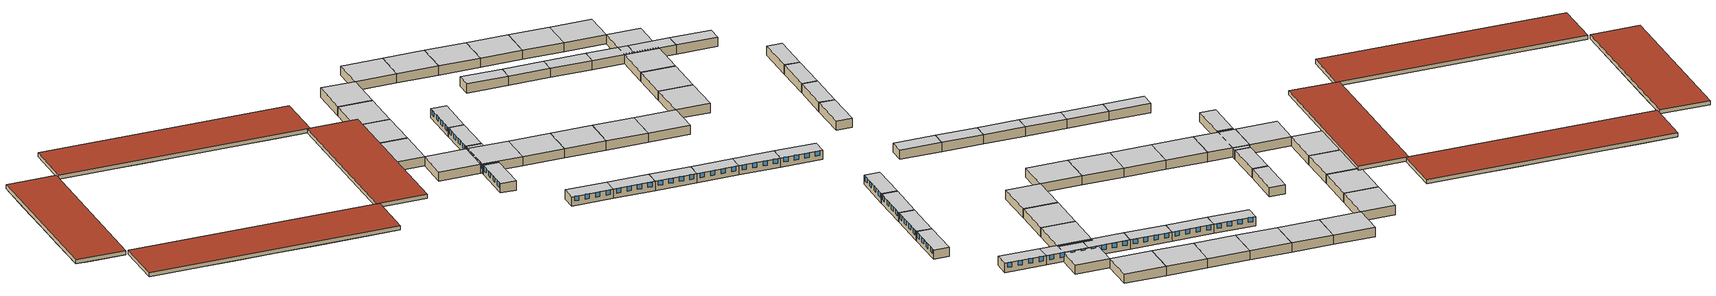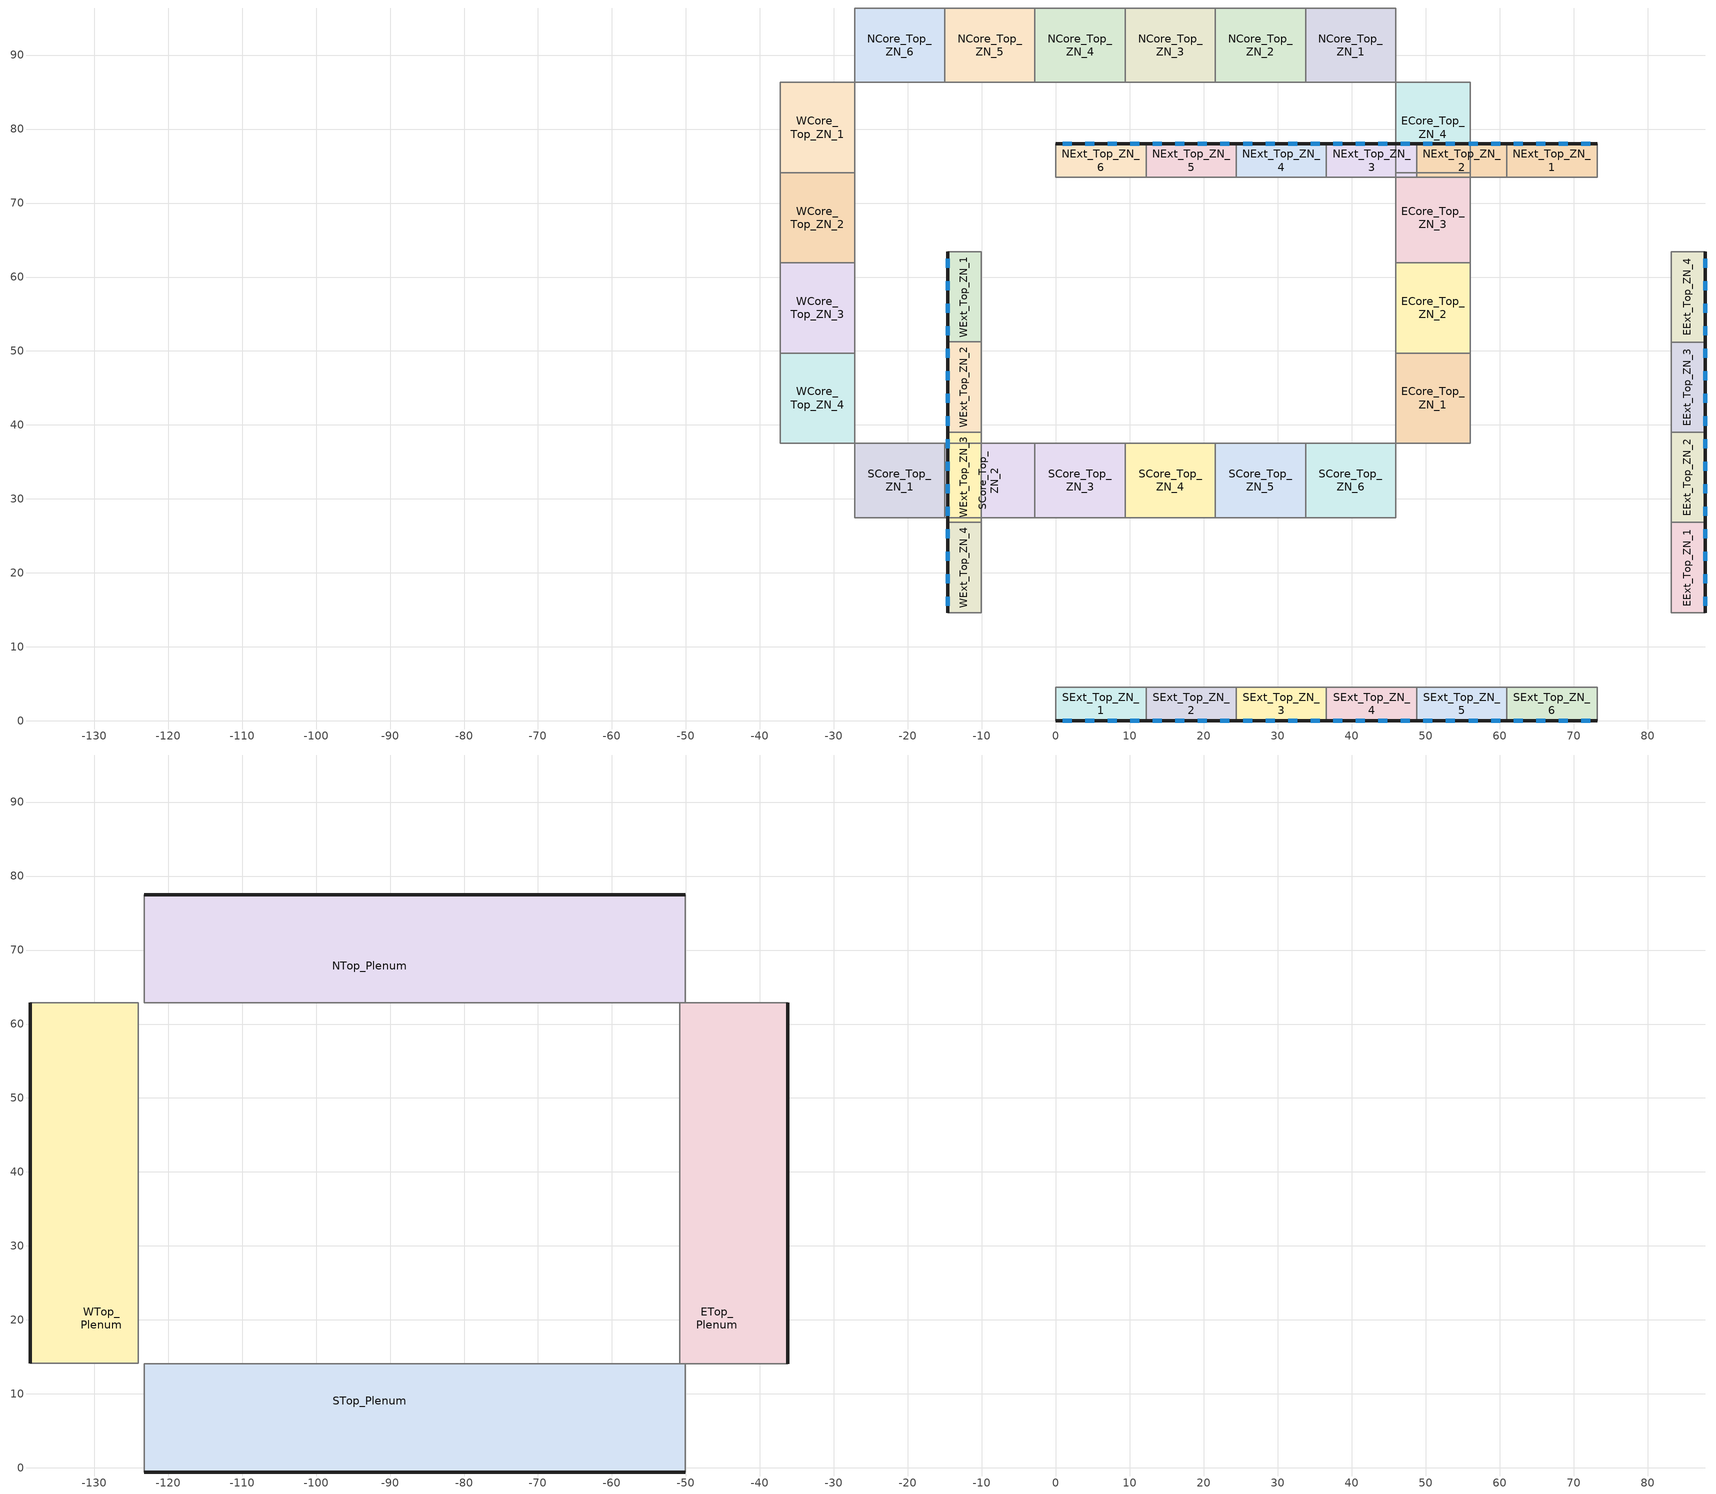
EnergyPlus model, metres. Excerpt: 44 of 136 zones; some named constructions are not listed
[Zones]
SCore_Top_ZN_5
 floor adiabatic (int_slab_floor): 33.75,37.54 33.75,27.48 21.56,27.48 21.56,37.54 z43.59
 wall adiabatic (int_wall): 21.56,27.48 33.75,27.48 33.75,37.54 21.56,37.54 21.56,27.48 z43.59:46.33
 ceiling adiabatic (DropCeiling): 21.56,37.54 21.56,27.48 33.75,27.48 33.75,37.54 z46.33
SExt_Top_ZN_4
 floor adiabatic (int_slab_floor): 48.77,4.57 48.77,0 36.58,0 36.58,4.57 z43.59
 wall outside (T24NRWallMetalFrame): 36.58,0 48.77,0 z43.59:46.33
 wall adiabatic (int_wall): 48.77,0 48.77,4.57 36.58,4.57 36.58,0 z43.59:46.33
 window (CFS_Glz_807): 37.49,0 38.71,0 / 40.54,0 41.76,0 / 43.59,0 44.81,0 / 46.63,0 47.85,0 z44.96:46.33
 ceiling adiabatic (DropCeiling): 36.58,4.57 36.58,0 48.77,0 48.77,4.57 z46.33
SCore_Top_ZN_2
 floor adiabatic (int_slab_floor): -2.82,37.54 -2.82,27.48 -15.02,27.48 -15.02,37.54 z43.59
 wall adiabatic (int_wall): -15.02,27.48 -2.82,27.48 -2.82,37.54 -15.02,37.54 -15.02,27.48 z43.59:46.33
 ceiling adiabatic (DropCeiling): -15.02,37.54 -15.02,27.48 -2.82,27.48 -2.82,37.54 z46.33
SCore_Top_ZN_4
 floor adiabatic (int_slab_floor): 21.56,37.54 21.56,27.48 9.37,27.48 9.37,37.54 z43.59
 wall adiabatic (int_wall): 9.37,27.48 21.56,27.48 21.56,37.54 9.37,37.54 9.37,27.48 z43.59:46.33
 ceiling adiabatic (DropCeiling): 9.37,37.54 9.37,27.48 21.56,27.48 21.56,37.54 z46.33
SExt_Top_ZN_1
 floor adiabatic (int_slab_floor): 12.19,4.57 12.19,0 0,0 0,4.57 z43.59
 wall outside (T24NRWallMetalFrame): 0,0 12.19,0 z43.59:46.33
 wall adiabatic (int_wall): 12.19,0 12.19,4.57 0,4.57 0,0 z43.59:46.33
 window (CFS_Glz_807): 0.91,0 2.13,0 / 3.96,0 5.18,0 / 7.01,0 8.23,0 / 10.06,0 11.28,0 z44.96:46.33
 ceiling adiabatic (DropCeiling): 0,4.57 0,0 12.19,0 12.19,4.57 z46.33
NCore_Top_ZN_3
 floor adiabatic (int_slab_floor): 21.56,96.36 21.56,86.3 9.37,86.3 9.37,96.36 z43.59
 wall adiabatic (int_wall): 21.56,96.36 9.37,96.36 9.37,86.3 21.56,86.3 21.56,96.36 z43.59:46.33
 ceiling adiabatic (DropCeiling): 9.37,96.36 9.37,86.3 21.56,86.3 21.56,96.36 z46.33
NExt_Top_ZN_2
 floor adiabatic (int_slab_floor): 60.96,78.03 60.96,73.46 48.77,73.46 48.77,78.03 z43.59
 wall outside (T24NRWallMetalFrame): 60.96,78.03 48.77,78.03 z43.59:46.33
 wall adiabatic (int_wall): 48.77,78.03 48.77,73.46 60.96,73.46 60.96,78.03 z43.59:46.33
 window (CFS_Glz_807): 50.9,78.03 49.68,78.03 / 53.95,78.03 52.73,78.03 / 57,78.03 55.78,78.03 / 60.05,78.03 58.83,78.03 z44.96:46.33
 ceiling adiabatic (DropCeiling): 48.77,78.03 48.77,73.46 60.96,73.46 60.96,78.03 z46.33
SCore_Top_ZN_1
 floor adiabatic (int_slab_floor): -15.02,37.54 -15.02,27.48 -27.21,27.48 -27.21,37.54 z43.59
 wall adiabatic (int_wall): -27.21,27.48 -15.02,27.48 -15.02,37.54 -27.21,37.54 -27.21,27.48 z43.59:46.33
 ceiling adiabatic (DropCeiling): -27.21,37.54 -27.21,27.48 -15.02,27.48 -15.02,37.54 z46.33
WExt_Top_ZN_2
 floor adiabatic (int_slab_floor): -10.06,51.23 -10.06,39.03 -14.63,39.03 -14.63,51.23 z43.59
 wall outside (T24NRWallMetalFrame): -14.63,51.23 -14.63,39.03 z43.59:46.33
 wall adiabatic (int_wall): -14.63,39.03 -10.06,39.03 -10.06,51.23 -14.63,51.23 z43.59:46.33
 window (CFS_Glz_807): -14.63,41.15 -14.63,39.93 / -14.63,44.2 -14.63,42.98 / -14.63,47.24 -14.63,46.02 / -14.63,50.29 -14.63,49.07 z44.96:46.33
 ceiling adiabatic (DropCeiling): -14.63,51.23 -14.63,39.03 -10.06,39.03 -10.06,51.23 z46.33
SExt_Top_ZN_6
 floor adiabatic (int_slab_floor): 73.15,4.57 73.15,0 60.96,0 60.96,4.57 z43.59
 wall outside (T24NRWallMetalFrame): 60.96,0 73.15,0 z43.59:46.33
 wall adiabatic (int_wall): 73.15,0 73.15,4.57 60.96,4.57 60.96,0 z43.59:46.33
 window (CFS_Glz_807): 61.87,0 63.09,0 / 64.92,0 66.14,0 / 67.97,0 69.19,0 / 71.02,0 72.24,0 z44.96:46.33
 ceiling adiabatic (DropCeiling): 60.96,4.57 60.96,0 73.15,0 73.15,4.57 z46.33
SExt_Top_ZN_5
 floor adiabatic (int_slab_floor): 60.96,4.57 60.96,0 48.77,0 48.77,4.57 z43.59
 wall outside (T24NRWallMetalFrame): 48.77,0 60.96,0 z43.59:46.33
 wall adiabatic (int_wall): 60.96,0 60.96,4.57 48.77,4.57 48.77,0 z43.59:46.33
 window (CFS_Glz_807): 49.68,0 50.9,0 / 52.73,0 53.95,0 / 55.78,0 57,0 / 58.83,0 60.05,0 z44.96:46.33
 ceiling adiabatic (DropCeiling): 48.77,4.57 48.77,0 60.96,0 60.96,4.57 z46.33
EExt_Top_ZN_1
 floor adiabatic (int_slab_floor): 87.78,26.82 87.78,14.63 83.21,14.63 83.21,26.82 z43.59
 wall outside (T24NRWallMetalFrame): 87.78,14.63 87.78,26.82 z43.59:46.33
 wall adiabatic (int_wall): 87.78,26.82 83.21,26.82 83.21,14.63 87.78,14.63 z43.59:46.33
 window (CFS_Glz_807): 87.78,15.54 87.78,16.76 / 87.78,18.59 87.78,19.81 / 87.78,21.64 87.78,22.86 / 87.78,24.69 87.78,25.91 z44.96:46.33
 ceiling adiabatic (DropCeiling): 83.21,26.82 83.21,14.63 87.78,14.63 87.78,26.82 z46.33
NExt_Top_ZN_3
 floor adiabatic (int_slab_floor): 48.77,78.03 48.77,73.46 36.58,73.46 36.58,78.03 z43.59
 wall outside (T24NRWallMetalFrame): 48.77,78.03 36.58,78.03 z43.59:46.33
 wall adiabatic (int_wall): 36.58,78.03 36.58,73.46 48.77,73.46 48.77,78.03 z43.59:46.33
 window (CFS_Glz_807): 38.71,78.03 37.49,78.03 / 41.76,78.03 40.54,78.03 / 44.81,78.03 43.59,78.03 / 47.85,78.03 46.63,78.03 z44.96:46.33
 ceiling adiabatic (DropCeiling): 36.58,78.03 36.58,73.46 48.77,73.46 48.77,78.03 z46.33
WExt_Top_ZN_3
 floor adiabatic (int_slab_floor): -10.06,39.03 -10.06,26.84 -14.63,26.84 -14.63,39.03 z43.59
 wall outside (T24NRWallMetalFrame): -14.63,39.03 -14.63,26.84 z43.59:46.33
 wall adiabatic (int_wall): -14.63,26.84 -10.06,26.84 -10.06,39.03 -14.63,39.03 z43.59:46.33
 window (CFS_Glz_807): -14.63,28.96 -14.63,27.74 / -14.63,32 -14.63,30.78 / -14.63,35.05 -14.63,33.83 / -14.63,38.1 -14.63,36.88 z44.96:46.33
 ceiling adiabatic (DropCeiling): -14.63,39.03 -14.63,26.84 -10.06,26.84 -10.06,39.03 z46.33
WCore_Top_ZN_4
 floor adiabatic (int_slab_floor): -27.21,49.73 -27.21,37.54 -37.27,37.54 -37.27,49.73 z43.59
 wall adiabatic (int_wall): -37.27,49.73 -37.27,37.54 -27.21,37.54 -27.21,49.73 -37.27,49.73 z43.59:46.33
 ceiling adiabatic (DropCeiling): -37.27,49.73 -37.27,37.54 -27.21,37.54 -27.21,49.73 z46.33
WExt_Top_ZN_4
 floor adiabatic (int_slab_floor): -10.06,26.84 -10.06,14.65 -14.63,14.65 -14.63,26.84 z43.59
 wall outside (T24NRWallMetalFrame): -14.63,26.84 -14.63,14.65 z43.59:46.33
 wall adiabatic (int_wall): -14.63,14.65 -10.06,14.65 -10.06,26.84 -14.63,26.84 z43.59:46.33
 window (CFS_Glz_807): -14.63,16.76 -14.63,15.54 / -14.63,19.81 -14.63,18.59 / -14.63,22.86 -14.63,21.64 / -14.63,25.91 -14.63,24.69 z44.96:46.33
 ceiling adiabatic (DropCeiling): -14.63,26.84 -14.63,14.65 -10.06,14.65 -10.06,26.84 z46.33
WCore_Top_ZN_2
 floor adiabatic (int_slab_floor): -27.21,74.11 -27.21,61.92 -37.27,61.92 -37.27,74.11 z43.59
 wall adiabatic (int_wall): -37.27,74.11 -37.27,61.92 -27.21,61.92 -27.21,74.11 -37.27,74.11 z43.59:46.33
 ceiling adiabatic (DropCeiling): -37.27,74.11 -37.27,61.92 -27.21,61.92 -27.21,74.11 z46.33
SExt_Top_ZN_2
 floor adiabatic (int_slab_floor): 24.38,4.57 24.38,0 12.19,0 12.19,4.57 z43.59
 wall outside (T24NRWallMetalFrame): 12.19,0 24.38,0 z43.59:46.33
 wall adiabatic (int_wall): 24.38,0 24.38,4.57 12.19,4.57 12.19,0 z43.59:46.33
 window (CFS_Glz_807): 13.11,0 14.33,0 / 16.15,0 17.37,0 / 19.2,0 20.42,0 / 22.25,0 23.47,0 z44.96:46.33
 ceiling adiabatic (DropCeiling): 12.19,4.57 12.19,0 24.38,0 24.38,4.57 z46.33
WCore_Top_ZN_1
 floor adiabatic (int_slab_floor): -27.21,86.3 -27.21,74.11 -37.27,74.11 -37.27,86.3 z43.59
 wall adiabatic (int_wall): -37.27,86.3 -37.27,74.11 -27.21,74.11 -27.21,86.3 -37.27,86.3 z43.59:46.33
 ceiling adiabatic (DropCeiling): -37.27,86.3 -37.27,74.11 -27.21,74.11 -27.21,86.3 z46.33
NCore_Top_ZN_4
 floor adiabatic (int_slab_floor): 9.37,96.36 9.37,86.3 -2.82,86.3 -2.82,96.36 z43.59
 wall adiabatic (int_wall): 9.37,96.36 -2.82,96.36 -2.82,86.3 9.37,86.3 9.37,96.36 z43.59:46.33
 ceiling adiabatic (DropCeiling): -2.82,96.36 -2.82,86.3 9.37,86.3 9.37,96.36 z46.33
NExt_Top_ZN_4
 floor adiabatic (int_slab_floor): 36.58,78.03 36.58,73.46 24.38,73.46 24.38,78.03 z43.59
 wall outside (T24NRWallMetalFrame): 36.58,78.03 24.38,78.03 z43.59:46.33
 wall adiabatic (int_wall): 24.38,78.03 24.38,73.46 36.58,73.46 36.58,78.03 z43.59:46.33
 window (CFS_Glz_807): 26.52,78.03 25.3,78.03 / 29.57,78.03 28.35,78.03 / 32.61,78.03 31.39,78.03 / 35.66,78.03 34.44,78.03 z44.96:46.33
 ceiling adiabatic (DropCeiling): 24.38,78.03 24.38,73.46 36.58,73.46 36.58,78.03 z46.33
ECore_Top_ZN_3
 floor adiabatic (int_slab_floor): 56,74.11 56,61.92 45.94,61.92 45.94,74.11 z43.59
 wall adiabatic (int_wall): 56,61.92 56,74.11 45.94,74.11 45.94,61.92 56,61.92 z43.59:46.33
 ceiling adiabatic (DropCeiling): 45.94,74.11 45.94,61.92 56,61.92 56,74.11 z46.33
WCore_Top_ZN_3
 floor adiabatic (int_slab_floor): -27.21,61.92 -27.21,49.73 -37.27,49.73 -37.27,61.92 z43.59
 wall adiabatic (int_wall): -37.27,61.92 -37.27,49.73 -27.21,49.73 -27.21,61.92 -37.27,61.92 z43.59:46.33
 ceiling adiabatic (DropCeiling): -37.27,61.92 -37.27,49.73 -27.21,49.73 -27.21,61.92 z46.33
ECore_Top_ZN_2
 floor adiabatic (int_slab_floor): 56,61.92 56,49.73 45.94,49.73 45.94,61.92 z43.59
 wall adiabatic (int_wall): 56,49.73 56,61.92 45.94,61.92 45.94,49.73 56,49.73 z43.59:46.33
 ceiling adiabatic (DropCeiling): 45.94,61.92 45.94,49.73 56,49.73 56,61.92 z46.33
ECore_Top_ZN_4
 floor adiabatic (int_slab_floor): 56,86.3 56,74.11 45.94,74.11 45.94,86.3 z43.59
 wall adiabatic (int_wall): 56,74.11 56,86.3 45.94,86.3 45.94,74.11 56,74.11 z43.59:46.33
 ceiling adiabatic (DropCeiling): 45.94,86.3 45.94,74.11 56,74.11 56,86.3 z46.33
EExt_Top_ZN_2
 floor adiabatic (int_slab_floor): 87.78,39.01 87.78,26.82 83.21,26.82 83.21,39.01 z43.59
 wall outside (T24NRWallMetalFrame): 87.78,26.82 87.78,39.01 z43.59:46.33
 wall adiabatic (int_wall): 87.78,39.01 83.21,39.01 83.21,26.82 87.78,26.82 z43.59:46.33
 window (CFS_Glz_807): 87.78,27.74 87.78,28.96 / 87.78,30.78 87.78,32 / 87.78,33.83 87.78,35.05 / 87.78,36.88 87.78,38.1 z44.96:46.33
 ceiling adiabatic (DropCeiling): 83.21,39.01 83.21,26.82 87.78,26.82 87.78,39.01 z46.33
ECore_Top_ZN_1
 floor adiabatic (int_slab_floor): 56,49.73 56,37.54 45.94,37.54 45.94,49.73 z43.59
 wall adiabatic (int_wall): 56,37.54 56,49.73 45.94,49.73 45.94,37.54 56,37.54 z43.59:46.33
 ceiling adiabatic (DropCeiling): 45.94,49.73 45.94,37.54 56,37.54 56,49.73 z46.33
NCore_Top_ZN_1
 floor adiabatic (int_slab_floor): 45.94,96.36 45.94,86.3 33.75,86.3 33.75,96.36 z43.59
 wall adiabatic (int_wall): 45.94,96.36 33.75,96.36 33.75,86.3 45.94,86.3 45.94,96.36 z43.59:46.33
 ceiling adiabatic (DropCeiling): 33.75,96.36 33.75,86.3 45.94,86.3 45.94,96.36 z46.33
NCore_Top_ZN_5
 floor adiabatic (int_slab_floor): -2.82,96.36 -2.82,86.3 -15.02,86.3 -15.02,96.36 z43.59
 wall adiabatic (int_wall): -2.82,96.36 -15.02,96.36 -15.02,86.3 -2.82,86.3 -2.82,96.36 z43.59:46.33
 ceiling adiabatic (DropCeiling): -15.02,96.36 -15.02,86.3 -2.82,86.3 -2.82,96.36 z46.33
NCore_Top_ZN_2
 floor adiabatic (int_slab_floor): 33.75,96.36 33.75,86.3 21.56,86.3 21.56,96.36 z43.59
 wall adiabatic (int_wall): 33.75,96.36 21.56,96.36 21.56,86.3 33.75,86.3 33.75,96.36 z43.59:46.33
 ceiling adiabatic (DropCeiling): 21.56,96.36 21.56,86.3 33.75,86.3 33.75,96.36 z46.33
NCore_Top_ZN_6
 floor adiabatic (int_slab_floor): -15.02,96.36 -15.02,86.3 -27.21,86.3 -27.21,96.36 z43.59
 wall adiabatic (int_wall): -15.02,96.36 -27.21,96.36 -27.21,86.3 -15.02,86.3 -15.02,96.36 z43.59:46.33
 ceiling adiabatic (DropCeiling): -27.21,96.36 -27.21,86.3 -15.02,86.3 -15.02,96.36 z46.33
NExt_Top_ZN_5
 floor adiabatic (int_slab_floor): 24.38,78.03 24.38,73.46 12.19,73.46 12.19,78.03 z43.59
 wall outside (T24NRWallMetalFrame): 24.38,78.03 12.19,78.03 z43.59:46.33
 wall adiabatic (int_wall): 12.19,78.03 12.19,73.46 24.38,73.46 24.38,78.03 z43.59:46.33
 window (CFS_Glz_807): 14.33,78.03 13.11,78.03 / 17.37,78.03 16.15,78.03 / 20.42,78.03 19.2,78.03 / 23.47,78.03 22.25,78.03 z44.96:46.33
 ceiling adiabatic (DropCeiling): 12.19,78.03 12.19,73.46 24.38,73.46 24.38,78.03 z46.33
SCore_Top_ZN_3
 floor adiabatic (int_slab_floor): 9.37,37.54 9.37,27.48 -2.82,27.48 -2.82,37.54 z43.59
 wall adiabatic (int_wall): -2.82,27.48 9.37,27.48 9.37,37.54 -2.82,37.54 -2.82,27.48 z43.59:46.33
 ceiling adiabatic (DropCeiling): -2.82,37.54 -2.82,27.48 9.37,27.48 9.37,37.54 z46.33
SExt_Top_ZN_3
 floor adiabatic (int_slab_floor): 36.58,4.57 36.58,0 24.38,0 24.38,4.57 z43.59
 wall outside (T24NRWallMetalFrame): 24.38,0 36.58,0 z43.59:46.33
 wall adiabatic (int_wall): 36.58,0 36.58,4.57 24.38,4.57 24.38,0 z43.59:46.33
 window (CFS_Glz_807): 25.3,0 26.52,0 / 28.35,0 29.57,0 / 31.39,0 32.61,0 / 34.44,0 35.66,0 z44.96:46.33
 ceiling adiabatic (DropCeiling): 24.38,4.57 24.38,0 36.58,0 36.58,4.57 z46.33
SCore_Top_ZN_6
 floor adiabatic (int_slab_floor): 45.94,37.54 45.94,27.48 33.75,27.48 33.75,37.54 z43.59
 wall adiabatic (int_wall): 33.75,27.48 45.94,27.48 45.94,37.54 33.75,37.54 33.75,27.48 z43.59:46.33
 ceiling adiabatic (DropCeiling): 33.75,37.54 33.75,27.48 45.94,27.48 45.94,37.54 z46.33
EExt_Top_ZN_4
 floor adiabatic (int_slab_floor): 87.78,63.4 87.78,51.21 83.21,51.21 83.21,63.4 z43.59
 wall outside (T24NRWallMetalFrame): 87.78,51.21 87.78,63.4 z43.59:46.33
 wall adiabatic (int_wall): 87.78,63.4 83.21,63.4 83.21,51.21 87.78,51.21 z43.59:46.33
 window (CFS_Glz_807): 87.78,52.12 87.78,53.34 / 87.78,55.17 87.78,56.39 / 87.78,58.22 87.78,59.44 / 87.78,61.26 87.78,62.48 z44.96:46.33
 ceiling adiabatic (DropCeiling): 83.21,63.4 83.21,51.21 87.78,51.21 87.78,63.4 z46.33
NExt_Top_ZN_1
 floor adiabatic (int_slab_floor): 73.15,78.03 73.15,73.46 60.96,73.46 60.96,78.03 z43.59
 wall outside (T24NRWallMetalFrame): 73.15,78.03 60.96,78.03 z43.59:46.33
 wall adiabatic (int_wall): 60.96,78.03 60.96,73.46 73.15,73.46 73.15,78.03 z43.59:46.33
 window (CFS_Glz_807): 63.09,78.03 61.87,78.03 / 66.14,78.03 64.92,78.03 / 69.19,78.03 67.97,78.03 / 72.24,78.03 71.02,78.03 z44.96:46.33
 ceiling adiabatic (DropCeiling): 60.96,78.03 60.96,73.46 73.15,73.46 73.15,78.03 z46.33
EExt_Top_ZN_3
 floor adiabatic (int_slab_floor): 87.78,51.21 87.78,39.01 83.21,39.01 83.21,51.21 z43.59
 wall outside (T24NRWallMetalFrame): 87.78,39.01 87.78,51.21 z43.59:46.33
 wall adiabatic (int_wall): 87.78,51.21 83.21,51.21 83.21,39.01 87.78,39.01 z43.59:46.33
 window (CFS_Glz_807): 87.78,39.93 87.78,41.15 / 87.78,42.98 87.78,44.2 / 87.78,46.02 87.78,47.24 / 87.78,49.07 87.78,50.29 z44.96:46.33
 ceiling adiabatic (DropCeiling): 83.21,51.21 83.21,39.01 87.78,39.01 87.78,51.21 z46.33
NExt_Top_ZN_6
 floor adiabatic (int_slab_floor): 12.19,78.03 12.19,73.46 0,73.46 0,78.03 z43.59
 wall outside (T24NRWallMetalFrame): 12.19,78.03 0,78.03 z43.59:46.33
 wall adiabatic (int_wall): 0,78.03 0,73.46 12.19,73.46 12.19,78.03 z43.59:46.33
 window (CFS_Glz_807): 2.13,78.03 0.91,78.03 / 5.18,78.03 3.96,78.03 / 8.23,78.03 7.01,78.03 / 11.28,78.03 10.06,78.03 z44.96:46.33
 ceiling adiabatic (DropCeiling): 0,78.03 0,73.46 12.19,73.46 12.19,78.03 z46.33
WExt_Top_ZN_1
 floor adiabatic (int_slab_floor): -10.06,63.42 -10.06,51.23 -14.63,51.23 -14.63,63.42 z43.59
 wall outside (T24NRWallMetalFrame): -14.63,63.42 -14.63,51.23 z43.59:46.33
 wall adiabatic (int_wall): -14.63,51.23 -10.06,51.23 -10.06,63.42 -14.63,63.42 z43.59:46.33
 window (CFS_Glz_807): -14.63,53.34 -14.63,52.12 / -14.63,56.39 -14.63,55.17 / -14.63,59.44 -14.63,58.22 / -14.63,62.48 -14.63,61.26 z44.96:46.33
 ceiling adiabatic (DropCeiling): -14.63,63.42 -14.63,51.23 -10.06,51.23 -10.06,63.42 z46.33
STop_Plenum
 floor adiabatic (DropCeiling): -98.86,4.02 -98.86,-0.55 -111.05,-0.55 -111.05,4.02 z46.33; -98.86,14.08 -98.86,4.02 -111.05,4.02 -111.05,14.08 z46.33; -62.28,14.08 -62.28,4.02 -74.47,4.02 -74.47,14.08 z46.33; -74.47,4.02 -74.47,-0.55 -86.66,-0.55 -86.66,4.02 z46.33; -74.47,14.08 -74.47,4.02 -86.66,4.02 -86.66,14.08 z46.33; -86.66,4.02 -86.66,-0.55 -98.86,-0.55 -98.86,4.02 z46.33; -86.66,14.08 -86.66,4.02 -98.86,4.02 -98.86,14.08 z46.33; -111.05,14.08 -111.05,4.02 -123.24,4.02 -123.24,14.08 z46.33; -111.05,4.02 -111.05,-0.55 -123.24,-0.55 -123.24,4.02 z46.33; -50.09,14.08 -50.09,4.02 -62.28,4.02 -62.28,14.08 z46.33; -50.09,4.02 -50.09,-0.55 -62.28,-0.55 -62.28,4.02 z46.33; -62.28,4.02 -62.28,-0.55 -74.47,-0.55 -74.47,4.02 z46.33
 wall outside (T24NRWallMetalFrame): -123.24,-0.55 -50.09,-0.55 z46.33:47.55
 wall adiabatic (int_wall): -50.09,-0.55 -50.09,14.08 -123.24,14.08 -123.24,-0.55 z46.33:47.55
 roof outside (nonres_roof): -123.24,14.08 -123.24,-0.55 -50.09,-0.55 -50.09,14.08 z47.55
ETop_Plenum
 floor adiabatic (DropCeiling): -40.8,62.87 -40.8,50.68 -50.85,50.68 -50.85,62.87 z46.33; -36.22,62.87 -36.22,50.68 -40.8,50.68 -40.8,62.87 z46.33; -40.8,50.68 -40.8,38.49 -50.85,38.49 -50.85,50.68 z46.33; -36.22,50.68 -36.22,38.49 -40.8,38.49 -40.8,50.68 z46.33; -36.22,38.49 -36.22,26.3 -40.8,26.3 -40.8,38.49 z46.33; -40.8,38.49 -40.8,26.3 -50.85,26.3 -50.85,38.49 z46.33; -40.8,26.3 -40.8,14.11 -50.85,14.11 -50.85,26.3 z46.33; -36.22,26.3 -36.22,14.11 -40.8,14.11 -40.8,26.3 z46.33
 wall outside (T24NRWallMetalFrame): -36.22,14.11 -36.22,62.87 z46.33:47.55
 wall adiabatic (int_wall): -50.85,14.11 -36.22,14.11 / -36.22,62.87 -50.85,62.87 z46.33:47.55
 wall adiabatic (T24NRWallMetalFrame): -50.85,62.87 -50.85,14.11 z46.33:47.55
 roof outside (nonres_roof): -50.85,62.87 -50.85,14.11 -36.22,14.11 -36.22,62.87 z47.55
NTop_Plenum
 floor adiabatic (DropCeiling): -62.28,72.9 -62.28,62.84 -74.47,62.84 -74.47,72.9 z46.33; -62.28,77.47 -62.28,72.9 -74.47,72.9 -74.47,77.47 z46.33; -98.86,77.47 -98.86,72.9 -111.05,72.9 -111.05,77.47 z46.33; -98.86,72.9 -98.86,62.84 -111.05,62.84 -111.05,72.9 z46.33; -86.66,72.9 -86.66,62.84 -98.86,62.84 -98.86,72.9 z46.33; -86.66,77.47 -86.66,72.9 -98.86,72.9 -98.86,77.47 z46.33; -74.47,72.9 -74.47,62.84 -86.66,62.84 -86.66,72.9 z46.33; -74.47,77.47 -74.47,72.9 -86.66,72.9 -86.66,77.47 z46.33; -50.09,77.47 -50.09,72.9 -62.28,72.9 -62.28,77.47 z46.33; -50.09,72.9 -50.09,62.84 -62.28,62.84 -62.28,72.9 z46.33; -111.05,72.9 -111.05,62.84 -123.24,62.84 -123.24,72.9 z46.33; -111.05,77.47 -111.05,72.9 -123.24,72.9 -123.24,77.47 z46.33
 wall outside (T24NRWallMetalFrame): -50.09,77.47 -123.24,77.47 z46.33:47.55
 wall adiabatic (int_wall): -123.24,77.47 -123.24,62.84 -50.09,62.84 -50.09,77.47 z46.33:47.55
 roof outside (nonres_roof): -123.24,77.47 -123.24,62.84 -50.09,62.84 -50.09,77.47 z47.55
WTop_Plenum
 floor adiabatic (DropCeiling): -124.01,26.32 -124.01,14.13 -134.06,14.13 -134.06,26.32 z46.33; -134.06,26.32 -134.06,14.13 -138.64,14.13 -138.64,26.32 z46.33; -134.06,38.51 -134.06,26.32 -138.64,26.32 -138.64,38.51 z46.33; -124.01,38.51 -124.01,26.32 -134.06,26.32 -134.06,38.51 z46.33; -134.06,50.7 -134.06,38.51 -138.64,38.51 -138.64,50.7 z46.33; -124.01,50.7 -124.01,38.51 -134.06,38.51 -134.06,50.7 z46.33; -124.01,62.89 -124.01,50.7 -134.06,50.7 -134.06,62.89 z46.33; -134.06,62.89 -134.06,50.7 -138.64,50.7 -138.64,62.89 z46.33
 wall outside (T24NRWallMetalFrame): -138.64,62.89 -138.64,14.13 z46.33:47.55
 wall adiabatic (int_wall): -138.64,14.13 -124.01,14.13 -124.01,62.89 -138.64,62.89 z46.33:47.55
 roof outside (nonres_roof): -138.64,62.89 -138.64,14.13 -124.01,14.13 -124.01,62.89 z47.55
